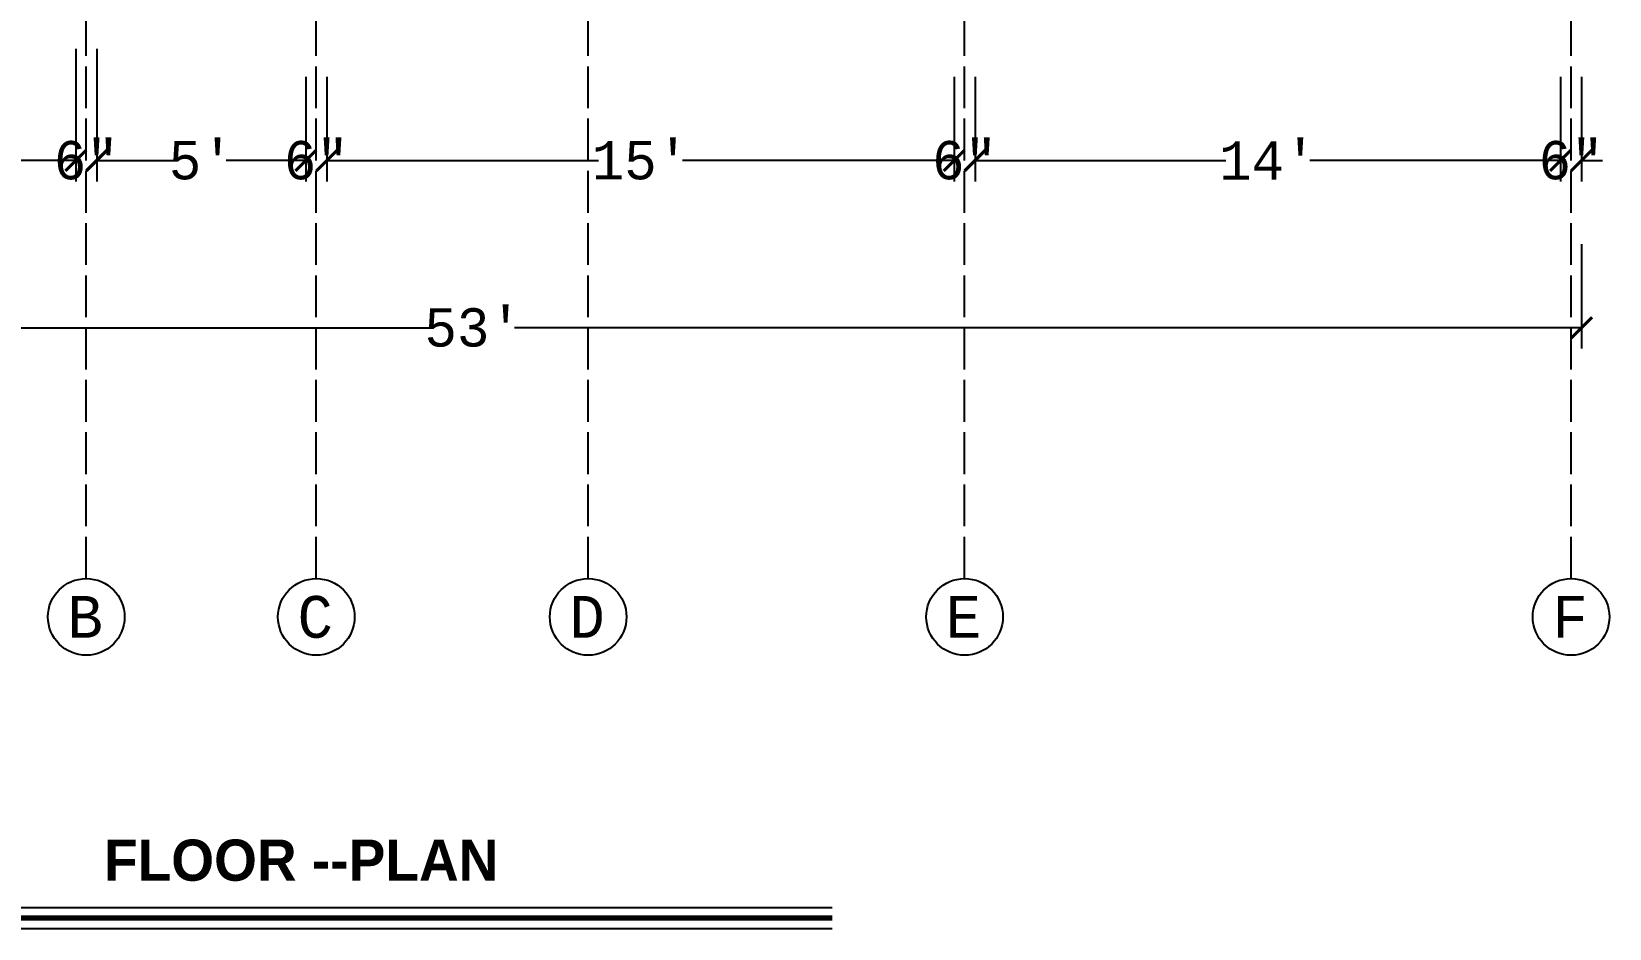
# Model space of a CAD drawing. Header units: inches. Extents: x 8351 to 42256, y 21052 to 33437.
# Drawn here: x 12413.9 to 12866.6, y 23571.6 to 23829 of the extents above; entities that cross this region are included whole.
import ezdxf

# ---------------------------------------------------------------- set-up
doc = ezdxf.new("R2010")
doc.units = ezdxf.units.IN
doc.header["$MEASUREMENT"] = 0
doc.linetypes.add('ACAD_ISO02W100', pattern=[15, 12, -3])
doc.layers.add('A-DIM', color=7, linetype='Continuous', lineweight=25)
doc.layers.add('A-TEXT', color=7, linetype='Continuous', lineweight=25)
doc.layers.add('A-G-BEAM', color=8, linetype='ACAD_ISO02W100')
doc.styles.add('GENERATED_STYLE_2', font='')
doc.styles.get("Standard").update_dxf_attribs({"font": 'consolab.ttf', "height": 11})
doc.styles.get('GENERATED_STYLE_2').set_extended_font_data('Papyrus', bold=True)

# ---------------------------------------------------------------- blocks, each defined once
blk = doc.blocks.new('_ArchTick')
at = {"color": 0, "linetype": 'ByBlock', "const_width": 0.15}
blk.add_lwpolyline([(-0.5, -0.5), (0.5, 0.5)], dxfattribs=at)

msp = doc.modelspace()

# ---------------------------------------------------------------- linework, layer by layer
at = {"lineweight": -2}
for p, q in [((12382.09, 23577.62), (12643.58, 23577.62)), ((12382.09, 23571.62), (12643.58, 23571.62))]:
    msp.add_line(p, q, dxfattribs=at)
at = {"lineweight": 70}
msp.add_line((12382.09, 23574.62), (12643.58, 23574.62), dxfattribs=at)
at = {"layer": 'A-DIM'}
for p, q in [((12426.57, 23824.02), (12426.57, 23786.02)), ((12426.57, 23824.02), (12426.57, 23786.02)), ((12432.57, 23824.02), (12432.57, 23786.02)), ((12432.57, 23824.02), (12432.57, 23786.02)), ((12492.57, 23816.02), (12492.57, 23786.02)), ((12492.57, 23816.02), (12492.57, 23786.02)), ((12498.57, 23816.02), (12498.57, 23786.02)), ((12498.57, 23816.02), (12498.57, 23786.02)), ((12678.57, 23816.02), (12678.57, 23786.02)), ((12678.57, 23816.02), (12678.57, 23786.02)), ((12684.57, 23816.02), (12684.57, 23786.02)), ((12684.57, 23816.02), (12684.57, 23786.02)), ((12852.57, 23816.02), (12852.57, 23786.02)), ((12852.57, 23816.02), (12852.57, 23786.02)), ((12858.57, 23816.02), (12858.57, 23786.02)), ((12426.57, 23792.02), (12354.66, 23792.02)), ((12426.57, 23792.02), (12420.57, 23792.02)), ((12432.57, 23792.02), (12438.57, 23792.02)), ((12432.57, 23792.02), (12455.46, 23792.02)), ((12492.57, 23792.02), (12469.69, 23792.02)), ((12492.57, 23792.02), (12486.57, 23792.02)), ((12498.57, 23792.02), (12504.57, 23792.02)), ((12498.57, 23792.02), (12576.55, 23792.02)), ((12678.57, 23792.02), (12600.6, 23792.02)), ((12678.57, 23792.02), (12672.57, 23792.02)), ((12684.57, 23792.02), (12690.57, 23792.02)), ((12684.57, 23792.02), (12756.55, 23792.02)), ((12852.57, 23792.02), (12780.6, 23792.02)), ((12852.57, 23792.02), (12846.57, 23792.02)), ((12858.57, 23792.02), (12864.57, 23792.02)), ((12858.57, 23768.02), (12858.57, 23738.02)), ((12222.57, 23744.02), (12528.72, 23744.02)), ((12858.57, 23744.02), (12552.43, 23744.02))]:
    msp.add_line(p, q, dxfattribs=at)
at = {"layer": 'A-G-BEAM'}
for p, q in [((12429.57, 23672.02), (12429.57, 24752.02)), ((12429.57, 23672.02), (12429.57, 24752.02)), ((12495.57, 23672.02), (12495.57, 24752.02)), ((12495.57, 23672.02), (12495.57, 24752.02)), ((12573.57, 23672.02), (12573.57, 24752.02)), ((12573.57, 23672.02), (12573.57, 24752.02)), ((12681.57, 23672.02), (12681.57, 24752.02)), ((12681.57, 23672.02), (12681.57, 24752.02)), ((12855.57, 23672.02), (12855.57, 24752.02)), ((12855.57, 23672.02), (12855.57, 24752.02))]:
    msp.add_line(p, q, dxfattribs=at)
at = {"layer": 'A-G-BEAM', "color": 7, "linetype": 'Continuous'}
for centre in [(12429.57, 23661.02), (12429.57, 23661.02), (12495.57, 23661.02), (12495.57, 23661.02), (12573.57, 23661.02), (12573.57, 23661.02), (12681.57, 23661.02), (12681.57, 23661.02), (12855.57, 23661.02), (12855.57, 23661.02)]:
    msp.add_circle(centre, 11, dxfattribs=at)

# ---------------------------------------------------------------- block references
at = {"layer": 'A-DIM', "xscale": 6, "yscale": 6, "zscale": 6}
for p in [(12426.57, 23792.02), (12426.57, 23792.02), (12492.57, 23792.02), (12492.57, 23792.02), (12678.57, 23792.02), (12678.57, 23792.02), (12852.57, 23792.02), (12852.57, 23792.02), (12858.57, 23744.02)]:
    msp.add_blockref('_ArchTick', p, dxfattribs=at)
at = {"layer": 'A-DIM', "xscale": 6, "yscale": 6, "zscale": 6, "rotation": 180}
for p in [(12432.57, 23792.02), (12432.57, 23792.02), (12498.57, 23792.02), (12498.57, 23792.02), (12684.57, 23792.02), (12684.57, 23792.02), (12858.57, 23792.02)]:
    msp.add_blockref('_ArchTick', p, dxfattribs=at)

# ---------------------------------------------------------------- texts
at = {"layer": 'A-DIM', "char_height": 11, "attachment_point": 5}
for s, insert in [('\\A1;6"', (12429.57, 23792.02)), ("\\A1;5'", (12462.57, 23792.02)), ('\\A1;6"', (12495.57, 23792.02)), ("\\A1;15'", (12588.57, 23792.02)), ('\\A1;6"', (12681.57, 23792.02)), ("\\A1;14'", (12768.57, 23792.02)), ('\\A1;6"', (12855.57, 23792.02)), ("\\A1;53'", (12540.57, 23744.02))]:
    msp.add_mtext(s, dxfattribs=dict(at, insert=insert))
at = {"layer": 'A-G-BEAM', "color": 7, "char_height": 12, "attachment_point": 1}
for s, insert in [('C ', (12490.18, 23667.04)), ('C ', (12490.18, 23667.04)), ('B ', (12424.18, 23667.04)), ('B ', (12424.18, 23667.04)), ('D ', (12568.18, 23667.04)), ('D ', (12568.18, 23667.04)), ('E ', (12676.18, 23667.04)), ('E ', (12676.18, 23667.04)), ('F ', (12850.18, 23667.04)), ('F ', (12850.18, 23667.04))]:
    msp.add_mtext_dynamic_manual_height_columns(s, width=13.2112, gutter_width=60, heights=[0], dxfattribs=dict(at, insert=insert))
at = {"layer": 'A-TEXT', "color": 7, "linetype": 'Continuous', "lineweight": 13, "insert": (12491.25, 23636.5), "char_height": 11.811, "attachment_point": 2, "style": 'GENERATED_STYLE_2'}
msp.add_mtext_dynamic_manual_height_columns('\\P\\PFLOOR --PLAN', width=437.2812, gutter_width=90, heights=[0], dxfattribs=at)

doc.saveas('drawing.dxf')
